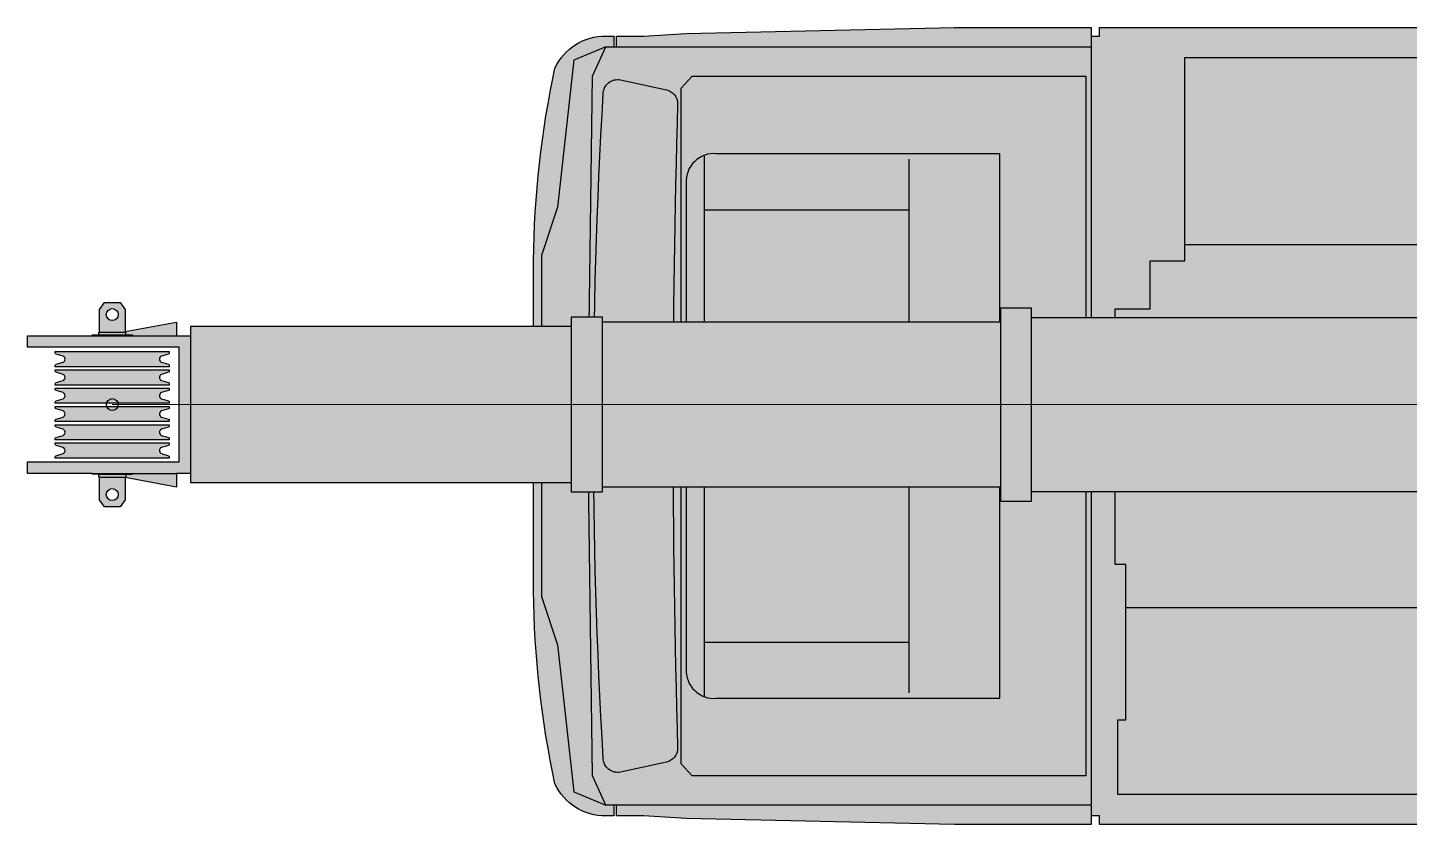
# Model space of a CAD drawing. Header units: millimetres. Extents: x -10760 to 69995, y -15762 to 14828.
# Drawn here: x 47854 to 52692, y -7630 to -4840 of the extents above; entities that cross this region are included whole.
import ezdxf

# ---------------------------------------------------------------- set-up
doc = ezdxf.new("R2010")
doc.units = ezdxf.units.MM
doc.set_wipeout_variables(frame=1)
doc.layers.add('Техника. Кран ZTC600V552', color=250, linetype='Continuous')
doc.layers.add('Техника. Кран ZTC600V552 Штрих', color=7, linetype='Continuous', true_color=0xb8d68f)

# ---------------------------------------------------------------- blocks, each defined once
blk = doc.blocks.new('ZTC600V552-20230223.141501')
at = {"layer": 'Техника. Кран ZTC600V552 Штрих', "transparency": 16777216}
h = blk.add_hatch(color=256, dxfattribs=at)
h.dxf.hatch_style = 1
h.set_gradient(color1=(132, 132, 132), color2=(214, 214, 214), tint=1, name='CYLINDER')
edge = h.paths.add_edge_path()
edge.add_line((-199.7420761756712, -26.62570897569822), (-199.7420761756712, -22.32462367165135))
edge.add_arc((-194.7200487384572, -22.54417431209883), 5.026824252333763, 115.24983643505479, 177.4967639148893, ccw=False)
edge.add_line((-196.8643218462603, -17.99763113040535), (-172.4371134753655, -10.79546759248478))
edge.add_arc((-176.9075403464358, 0), 11.68446990453465, 292.4945535671532, 427.5054464328468)
edge.add_line((-172.4371134753655, 10.79546759248478), (-196.8643218462603, 17.99763113040535))
edge.add_arc((-194.7200487384572, 22.54417431209883), 5.026824252333771, 182.5032360851107, 244.75016356494518, ccw=False)
edge.add_line((-199.7420761756712, 22.32462367165135), (-199.7420761756712, 26.62570897569822))
edge.add_line((-199.7420761756712, 26.62570897569822), (199.7420761756712, 26.62570897569822))
edge.add_line((199.7420761756712, 26.62570897569822), (199.7420761756712, 22.32462367165135))
edge.add_arc((194.7200487384572, 22.54417431209883), 5.026824252333763, 295.24983643505476, 357.49676391488924, ccw=False)
edge.add_line((196.8643218462603, 17.99763113040535), (172.4371134753655, 10.79546759248478))
edge.add_arc((176.9075403464358, 0), 11.68446990453465, 112.4945535671532, 247.5054464328468)
edge.add_line((172.4371134753655, -10.79546759248478), (196.8643218462603, -17.99763113040535))
edge.add_arc((194.7200487384572, -22.54417431209883), 5.026824252333771, 2.5032360851108137, 64.75016356494518, ccw=False)
edge.add_line((199.7420761756712, -22.32462367165135), (199.7420761756712, -26.62570897569822))
edge.add_line((199.7420761756712, -26.62570897569822), (-199.7420761756712, -26.62570897569822))
at = {"color": 0, "linetype": 'ByBlock', "lineweight": -2, "transparency": 16777216}
blk.add_lwpolyline([(-199.7420761756712, -26.62570897569822), (-199.7420761756712, -22.32462367165135, -0.278485179213709), (-196.8643218462603, -17.99763113040535), (-172.4371134753655, -10.79546759248478, 0.6682473891623226), (-172.4371134753655, 10.79546759248478), (-196.8643218462603, 17.99763113040535, -0.278485179213709), (-199.7420761756712, 22.32462367165135), (-199.7420761756712, 26.62570897569822), (199.7420761756712, 26.62570897569822), (199.7420761756712, 22.32462367165135, -0.278485179213709), (196.8643218462603, 17.99763113040535), (172.4371134753655, 10.79546759248478, 0.6682473891623226), (172.4371134753655, -10.79546759248478), (196.8643218462603, -17.99763113040535, -0.278485179213709), (199.7420761756712, -22.32462367165135), (199.7420761756712, -26.62570897569822)], format="xyb", close=True, dxfattribs=at)
blk = doc.blocks.new('ZTC600V552-20200530.163132')
at = {"color": 0, "linetype": 'ByBlock', "lineweight": -2, "transparency": 16777216}
blk.add_wipeout([(-296.5552972240821, 200.52895532757952), (-296.5552972240821, 241.14284994712193), (-70.40905592621132, 241.14284994712193), (-70.40905592621132, 244.0102339906732), (-47.42331729149009, 244.0102339906732), (-47.42331729149009, 252.6383118359588), (-44.54037781913756, 254.09533700093732), (-44.54037781913756, 333.25691420288763), (-27.29977755736944, 357.7411591460839), (27.299777557369445, 357.7411591460839), (44.555933247947905, 333.25691420288763), (44.555933247947905, 255.52125130829506), (224.88952517233156, 288.6335740967768), (224.88952517233156, 241.14284994712193), (274.3296147592108, 241.14284994712193), (274.3296147592108, -241.14284994712233), (224.88952517233156, -241.14284994712233), (224.88952517233156, -288.63357409677724), (44.555933247947905, -255.52125130829523), (44.555933247947905, -333.256914202888), (27.299777557369445, -357.7411591460842), (-27.29977755736944, -357.7411591460842), (-44.54037781913756, -333.256914202888), (-44.54037781913756, -254.09533700093755), (-47.42331729149009, -252.6383118359592), (-47.42331729149009, -244.01023399067356), (-70.40905592621132, -244.01023399067356), (-70.40905592621132, -241.14284994712233), (-296.5552972240821, -241.14284994712233), (-296.5552972240821, -200.52895532757998), (233.7563113690503, -200.52895532757998), (233.7563113690503, 200.52895532757952)], dxfattribs=at)
at = {"layer": 'Техника. Кран ZTC600V552 Штрих', "transparency": 16777216}
h = blk.add_hatch(color=256, dxfattribs=at)
h.dxf.hatch_style = 1
h.paths.add_polyline_path([(233.7563113690503, 200.5289553275798), (-296.5552972240821, 200.5289553275798), (-296.5552972240821, 241.1428499471222), (-70.4090559262113, 241.1428499471222), (-70.4090559262113, 244.0102339906734), (-47.42331729149009, 244.0102339906734), (-47.42331729149009, 252.638311835959), (-44.54037781913757, 254.0953370009374), (-44.54037781913757, 333.2569142028879), (-27.29977755736945, 357.7411591460841), (27.29977755736945, 357.7411591460841), (44.55593324794791, 333.2569142028879), (44.55593324794791, 255.5212513082952), (224.8895251723316, 288.633574096777), (224.8895251723316, 241.1428499471222), (274.3296147592109, 241.1428499471222), (274.3296147592109, -241.1428499471222), (224.8895251723316, -241.1428499471222), (224.8895251723316, -288.633574096777), (44.55593324794791, -255.5212513082952), (44.55593324794791, -333.2569142028879), (27.29977755736945, -357.7411591460841), (-27.29977755736945, -357.7411591460841), (-44.54037781913757, -333.2569142028879), (-44.54037781913757, -254.0953370009374), (-47.42331729149009, -252.638311835959), (-47.42331729149009, -244.0102339906734), (-70.4090559262113, -244.0102339906734), (-70.4090559262113, -241.1428499471222), (-296.5552972240821, -241.1428499471222), (-296.5552972240821, -200.5289553275798), (233.7563113690503, -200.5289553275798)])
edge = h.paths.add_edge_path(flags=16)
edge.add_arc((-0.1644999365071271, 315.1977749035723), 20.8817270778724, 0, 360)
edge = h.paths.add_edge_path(flags=16)
edge.add_arc((-0.1644999365071271, -315.1977749035723), 20.8817270778724, 0, 360)
at = {"color": 0, "linetype": 'ByBlock', "lineweight": -2, "transparency": 16777216}
blk.add_lwpolyline([(233.7563113690503, 200.5289553275798), (-296.5552972240821, 200.5289553275798), (-296.5552972240821, 241.1428499471222), (-70.4090559262113, 241.1428499471222), (-70.4090559262113, 244.0102339906734), (-47.42331729149009, 244.0102339906734), (-47.42331729149009, 252.638311835959), (-44.54037781913757, 254.0953370009374), (-44.54037781913757, 333.2569142028879), (-27.29977755736945, 357.7411591460841), (27.29977755736945, 357.7411591460841), (44.55593324794791, 333.2569142028879), (44.55593324794791, 255.5212513082952), (224.8895251723316, 288.633574096777), (224.8895251723316, 241.1428499471222), (274.3296147592109, 241.1428499471222), (274.3296147592109, -241.1428499471222), (224.8895251723316, -241.1428499471222), (224.8895251723316, -288.633574096777), (44.55593324794791, -255.5212513082952), (44.55593324794791, -333.2569142028879), (27.29977755736945, -357.7411591460841), (-27.29977755736945, -357.7411591460841), (-44.54037781913757, -333.2569142028879), (-44.54037781913757, -254.0953370009374), (-47.42331729149009, -252.638311835959), (-47.42331729149009, -244.0102339906734), (-70.4090559262113, -244.0102339906734), (-70.4090559262113, -241.1428499471222), (-296.5552972240821, -241.1428499471222), (-296.5552972240821, -200.5289553275798), (233.7563113690503, -200.5289553275798)], close=True, dxfattribs=at)
for points in [[(-47.42331729149009, 244.0102339906734), (70.42461135501253, 244.0102339906734), (70.42461135501253, 241.1428499471222)], [(-44.54037781913757, 254.0953370009374), (45.99740298411598, 254.0797815721271)], [(47.43887272028405, 244.0102339906734), (47.43887272028405, 252.638311835959), (45.99740298411598, 254.0797815721271)], [(-70.4090559262113, 241.1428499471222), (224.8895251723316, 241.1428499471222)], [(-70.4090559262113, -241.1428499471222), (224.8895251723316, -241.1428499471222)], [(-47.42331729149009, -244.0102339906734), (70.42461135501253, -244.0102339906734), (70.42461135501253, -241.1428499471222)], [(-44.54037781913757, -254.0953370009374), (45.99740298411598, -254.0797815721271)], [(47.43887272028405, -244.0102339906734), (47.43887272028405, -252.638311835959), (45.99740298411598, -254.0797815721271)]]:
    blk.add_lwpolyline(points, dxfattribs=at)
for centre, radius in [((-0.1644999365071271, 315.1977749035723), 20.8817270778724), ((0, 0), 20.72980676499719), ((-0.1644999365071271, -315.1977749035723), 20.8817270778724)]:
    blk.add_circle(centre, radius, dxfattribs=at)
for p in [(-0.1826479351711896, 159.0394056641962), (-0.1826479351711896, 95.03940566419624), (-0.1826479351711896, 31.03940566419624), (-0.1826479351711896, -32.96059433580376), (-0.1826479351711896, -96.96059433580376), (-0.1826479351711896, -160.9605943358038)]:
    blk.add_blockref('ZTC600V552-20230223.141501', p, dxfattribs=at)
blk = doc.blocks.new('ZTC600V552-20230218.104843')
at = {"color": 0, "linetype": 'ByBlock', "lineweight": -2, "transparency": 16777216}
blk.add_wipeout([(103.50847669962434, -530.4412569208498), (-103.50847669962423, -530.4412569208498), (-141.1365816765683, -455.3469918883702), (-141.1365816765683, 455.34699188837067), (-103.50847669962423, 530.4412569208503), (103.50847669962434, 530.4412569208503), (141.1365816765684, 455.34699188837067), (141.1365816765684, -455.3469918883702)], dxfattribs=at)
at = {"layer": 'Техника. Кран ZTC600V552 Штрих', "transparency": 16777216}
h = blk.add_hatch(color=256, dxfattribs=at)
h.dxf.hatch_style = 1
h.set_gradient(color1=(91, 91, 91), color2=(173, 173, 173), rotation=90.00000000000003, tint=1, name='CYLINDER')
h.paths.add_polyline_path([(141.1365816765683, -455.3469918883702), (103.5084766996242, -530.4412569208498), (-103.5084766996242, -530.4412569208498), (-141.1365816765683, -455.3469918883702), (-141.1365816765683, 455.3469918883702), (-103.5084766996242, 530.4412569208498), (103.5084766996242, 530.4412569208498), (141.1365816765683, 455.3469918883702)])
at = {"color": 0, "linetype": 'ByBlock', "lineweight": -2, "transparency": 16777216}
blk.add_lwpolyline([(141.1365816765683, -455.3469918883702), (103.5084766996242, -530.4412569208498), (-103.5084766996242, -530.4412569208498), (-141.1365816765683, -455.3469918883702), (-141.1365816765683, 455.3469918883702), (-103.5084766996242, 530.4412569208498), (103.5084766996242, 530.4412569208498), (141.1365816765683, 455.3469918883702)], close=True, dxfattribs=at)
for points in [[(-103.5084766996242, 530.4412569208498), (-103.5084766996242, -530.4412569208498)], [(103.5084766996242, -530.4412569208498), (103.5084766996242, 530.4412569208498)]]:
    blk.add_lwpolyline(points, dxfattribs=at)
blk = doc.blocks.new('ZTC600V552-20230223.112011')
at = {"color": 0, "linetype": 'ByBlock', "lineweight": -2, "transparency": 16777216}
blk.add_wipeout([(3482, -1395.0000000000043), (3595.0000000000027, -1395.000000000002), (3595.0000000000027, -1395.000000000002), (3613.0484261028514, -1391.628900000002), (3628.6631302362885, -1381.9701726084018), (3639.738563236142, -1367.326239261594), (3644.7812694149825, -1349.6717465077973), (3645.000000000002, -1345.0000000000023), (3645.000000000002, -624.9999999999973), (3587.7268366468634, -624.9999999999973), (3587.7268366468643, 624.9999999999968), (3645.000000000002, 624.9999999999968), (3645.000000000002, 1344.999999999999), (3645.000000000002, 1344.999999999999), (3641.628900000002, 1363.0484261028487), (3631.970172608402, 1378.6631302362848), (3617.3262392615948, 1389.7385632361393), (3599.6717465077973, 1394.7812694149807), (3595.000000000002, 1395), (3482.000000000002, 1395)], dxfattribs=at)
blk.add_blockref('ZTC600V552-20230218.104843', (3728.863418323432, 0), dxfattribs=at)
blk.add_wipeout([(3482, -1395.000000000009), (-6272.576220367216, -1365.0000000000018), (-6272.576220367216, -1395.0000000000036), (-6751.290429858449, -1395.0000000000036), (-7689.950956970864, -1375.0000000000055), (-7839.814450773222, -1365.0000000000018), (-7934.015648474164, -1365.0000000000018), (-7934.015648474164, -1328.1526880161236), (-7943.399571191656, -1328.1526880161236), (-7943.399571191656, -1365.0000000000018), (-7971.565594908699, -1365.0000000000018), (-7971.565594908699, -1365.0000000000018), (-8016.052618565442, -1360.5948479144881), (-8058.329447433411, -1346.0631453438782), (-8096.123435916357, -1322.186062748151), (-8127.40291929887, -1290.2471435733387), (-8149.90581864377, -1253.2292483891033), (-8149.90581864377, -1253.2292483891033), (-8181.3338465066845, -1086.2716451420383), (-8204.360544903306, -917.9495331712496), (-8218.92811746713, -748.6853962521855), (-8225, -578.9040826164874), (-8225, -578.9040826164874), (-8225, 578.9040826164819), (-8225, 578.9040826164819), (-8218.92811746713, 748.6853962521818), (-8204.360544903306, 917.9495331712424), (-8181.333846506683, 1086.2716451420347), (-8149.905818643768, 1253.2292483890997), (-8149.90581864377, 1253.2292483890997), (-8149.90581864377, 1253.2292483890997), (-8126.546380182957, 1291.3453509381216), (-8095.037011918302, 1323.0574992459005), (-8057.071540679887, 1346.6609657789595), (-8014.690849460354, 1360.886915676485), (-7971.565594908699, 1364.9999999999964), (-7943.399571191656, 1364.9999999999964), (-7943.399571191656, 1328.1526880161146), (-7934.015648474164, 1328.1526880161146), (-7934.015648474164, 1364.9999999999964), (-7839.814450773222, 1364.9999999999964), (-7689.950956970864, 1374.9999999999964), (-6751.290429858449, 1394.9999999999964), (-6272.576220367216, 1394.9999999999964), (-6272.576220367216, 1364.9999999999964), (3482, 1395), (3482, -1.8189894035458565e-12)], dxfattribs=at)
at = {"layer": 'Техника. Кран ZTC600V552 Штрих', "transparency": 16777216}
h = blk.add_hatch(color=256, dxfattribs=at)
h.dxf.hatch_style = 1
edge = h.paths.add_edge_path()
edge.add_line((3482, 0), (3482, -1395.000000000004))
edge.add_line((3482, -1395.000000000004), (-6242.576220367217, -1395.000000000004))
edge.add_line((-6242.576220367217, -1395.000000000004), (-6242.576220367217, -1365.000000000004))
edge.add_line((-6242.576220367217, -1365.000000000004), (-6272.576220367217, -1365))
edge.add_line((-6272.576220367217, -1365), (-6272.576220367217, -1395))
edge.add_line((-6272.576220367217, -1395), (-6751.290429858449, -1395))
edge.add_line((-6751.290429858449, -1395), (-7689.950956970864, -1375))
edge.add_line((-7689.950956970864, -1375), (-7839.814450773221, -1365))
edge.add_line((-7839.814450773221, -1365), (-7934.015648474164, -1365))
edge.add_line((-7934.015648474164, -1365), (-7934.015648474164, -1328.152688016118))
edge.add_line((-7934.015648474164, -1328.152688016118), (-7943.399571191656, -1328.152688016118))
edge.add_line((-7943.399571191656, -1328.152688016118), (-7943.399571191656, -1365))
edge.add_line((-7943.399571191656, -1365), (-7971.565594908698, -1365))
edge.add_arc((-7974.937529171773, -1172.215963592285), 192.8135229550195, 204.8449366011224, 271.0020430524743, ccw=False)
edge.add_arc((-4834.153194185941, -542.6365909160021), 3391.040753434504, 180.6127952967653, 192.0959835745431, ccw=False)
edge.add_line((-8225, -578.9040826164855), (-8225, 578.9040826164855))
edge.add_arc((-4834.153194185941, 542.6365909160021), 3391.040753434504, 167.9040164254568, 179.3872047032346, ccw=False)
edge.add_arc((-7974.937529171773, 1172.215963592285), 192.8135229550195, 88.99795694752572, 155.1550633988776, ccw=False)
edge.add_line((-7971.565594908698, 1365), (-7943.399571191656, 1365))
edge.add_line((-7943.399571191656, 1365), (-7943.399571191656, 1328.152688016118))
edge.add_line((-7943.399571191656, 1328.152688016118), (-7934.015648474164, 1328.152688016118))
edge.add_line((-7934.015648474164, 1328.152688016118), (-7934.015648474164, 1365))
edge.add_line((-7934.015648474164, 1365), (-7839.814450773221, 1365))
edge.add_line((-7839.814450773221, 1365), (-7689.950956970864, 1375))
edge.add_line((-7689.950956970864, 1375), (-6751.290429858449, 1395))
edge.add_line((-6751.290429858449, 1395), (-6272.576220367217, 1395))
edge.add_line((-6272.576220367217, 1395), (-6272.576220367217, 1365))
edge.add_line((-6272.576220367217, 1365), (-6242.576220367217, 1364.999999999997))
edge.add_line((-6242.576220367217, 1364.999999999997), (-6242.576220367217, 1395))
edge.add_line((-6242.576220367217, 1395), (3482, 1395.000000000003))
edge.add_line((3482, 1395.000000000003), (3482, 0))
edge = h.paths.add_edge_path(flags=16)
edge.add_arc((-7770.445574267524, -1128.305616152095), 50, -77.75787567394337, 1.0231815394945443e-12, ccw=False)
edge.add_line((-7759.843407095406, -1177.168629273008), (-7920.336020298531, -1211.991891417296))
edge.add_arc((-7930.938187470648, -1163.128878296382), 50.00000000000077, 179.9999999999997, 282.24212432605543, ccw=False)
edge.add_arc((11707.99034504132, 0), 19723.25468947483, 176.6191652958018, 183.3808347041982, ccw=False)
edge.add_arc((-7930.938187470648, 1163.128878296382), 50.00000000000091, 77.75787567394462, 180.0000000000003, ccw=False)
edge.add_line((-7920.336020298531, 1211.991891417296), (-7759.843407095406, 1177.168629273008))
edge.add_arc((-7770.445574267524, 1128.305616152095), 50.0000000000003, -1.0231815394945443e-12, 77.75787567394337, ccw=False)
edge.add_arc((31297.87970779024, 0), 39034.63566347082, 178.3436208805314, 181.6563791194686)
h = blk.add_hatch(color=256, dxfattribs=at)
h.dxf.hatch_style = 1
edge = h.paths.add_edge_path()
edge.add_line((3482.000000000002, 1395), (3482, -1395.000000000004))
edge.add_line((3482, -1395.000000000004), (3595.000000000003, -1395.000000000002))
edge.add_arc((3595.000000000002, -1345.000000000002), 50, 270.000000000001, 360)
edge.add_line((3645.000000000002, -1345.000000000002), (3645.000000000002, -624.999999999997))
edge.add_line((3645.000000000002, -624.999999999997), (3587.726836646863, -624.999999999997))
edge.add_line((3587.726836646863, -624.999999999997), (3587.726836646864, 624.999999999997))
edge.add_line((3587.726836646864, 624.999999999997), (3645.000000000002, 624.999999999997))
edge.add_line((3645.000000000002, 624.999999999997), (3645.000000000002, 1345))
edge.add_arc((3595.000000000002, 1345), 50, 0, 90)
edge.add_line((3595.000000000002, 1395), (3482.000000000002, 1395))
h = blk.add_hatch(color=256, dxfattribs=at)
h.dxf.hatch_style = 1
h.set_gradient(color1=(173, 173, 173), tint=1)
edge = h.paths.add_edge_path()
edge.add_arc((-7770.445574267524, -1128.305616152094), 50, -77.75787567394337, 1.0231815394945443e-12, ccw=False)
edge.add_line((-7759.843407095406, -1177.168629273008), (-7920.336020298531, -1211.991891417296))
edge.add_arc((-7930.938187470649, -1163.128878296382), 50.00000000000077, 179.9999999999997, 282.24212432605543, ccw=False)
edge.add_arc((11707.99034504132, 0), 19723.25468947483, 176.6191652958018, 183.3808347041982, ccw=False)
edge.add_arc((-7930.938187470649, 1163.128878296382), 50.00000000000091, 77.75787567394462, 180.0000000000003, ccw=False)
edge.add_line((-7920.336020298531, 1211.991891417296), (-7759.843407095406, 1177.168629273008))
edge.add_arc((-7770.445574267524, 1128.305616152094), 50.0000000000003, -1.0231815394945443e-12, 77.75787567394337, ccw=False)
edge.add_arc((31297.87970779024, 0), 39034.63566347082, 178.3436208805314, 181.6563791194686)
at = {"color": 0, "linetype": 'ByBlock', "lineweight": -2, "transparency": 16777216}
for points in [[(3482, 0), (3482, -1395.000000000004), (-6242.576220367217, -1395.000000000004), (-6242.576220367217, -1365.000000000004), (-6272.576220367217, -1365), (-6272.576220367217, -1395), (-6751.290429858449, -1395), (-7689.950956970864, -1375), (-7839.814450773221, -1365), (-7934.015648474164, -1365), (-7934.015648474164, -1328.152688016118), (-7943.399571191656, -1328.152688016118), (-7943.399571191656, -1365), (-7971.565594908698, -1365, -0.2969593007164977), (-8149.905818643769, -1253.2292483891, -0.05014683253605183), (-8225, -578.9040826164855), (-8225, 578.9040826164855, -0.05014683253605183), (-8149.905818643769, 1253.2292483891, -0.2969593007164977), (-7971.565594908698, 1365), (-7943.399571191656, 1365), (-7943.399571191656, 1328.152688016118), (-7934.015648474164, 1328.152688016118), (-7934.015648474164, 1365), (-7839.814450773221, 1365), (-7689.950956970864, 1375), (-6751.290429858449, 1395), (-6272.576220367217, 1395), (-6272.576220367217, 1365), (-6242.576220367217, 1364.999999999997), (-6242.576220367217, 1395), (3482, 1395.000000000003)], [(3482.000000000002, 1395), (3482, -1395.000000000004), (3595.000000000003, -1395.000000000002, 0.4142135623730898), (3645.000000000002, -1345.000000000002), (3645.000000000002, -624.999999999997), (3587.726836646863, -624.999999999997), (3587.726836646864, 624.999999999997), (3645.000000000002, 624.999999999997), (3645.000000000002, 1345, 0.4142135623730946), (3595.000000000002, 1395)], [(-7720.445574267524, -1128.305616152094, -0.3529300691705782), (-7759.843407095406, -1177.168629273008), (-7920.336020298531, -1211.991891417296, -0.4782730058073962), (-7980.938187470649, -1163.128878296382, -0.02951191188128623), (-7980.938187470649, 1163.128878296382, -0.4782730058073962), (-7920.336020298531, 1211.991891417296), (-7759.843407095406, 1177.168629273008, -0.3529300691705782), (-7720.445574267524, 1128.305616152094, 0.01445564143222592)], [(-7689.950956970864, -850.5168864441985, 0.4616784486684949), (-7583.941382255127, -953.5283853162982), (-6591.720930532313, -953.5283853162982), (-6591.720930532313, 953.5283853162982), (-7583.941382255127, 953.5283853162982, 0.4616784486684949), (-7689.950956970864, 850.5168864441985)], [(-4418.148571809375, -1198.26319558073), (-4418.148571809375, -806.9106918413745, 0.9999999999999999), (-4543.529703178792, -806.9106918413745), (-4543.529703178793, -1198.26319558073, 0.9999999999999999)]]:
    blk.add_lwpolyline(points, format="xyb", close=True, dxfattribs=at)
for points in [[(-6272.576220367217, 1365), (-6272.576220367217, 0), (-6272.576220367217, -1365)], [(-4024.929659903373, -1395.000000000004), (-4024.929659903373, -1290.68850714423), (-6178.714100705864, -1290.68850714423), (-6178.714100705864, -1028.451128417357), (-6150.545290885002, -1028.451128417357), (-6150.545290885002, -485.2488775989768), (-6188.089572241769, -485.2488775989768), (-6188.089572241769, 410.3303600887157), (-6066.067140376221, 410.3303600887157), (-6066.067140376221, 532.0828649289906), (-6066.067140376221, 578.9175023498974), (-5944.036210894006, 578.9175023498974), (-5944.036210894006, 1290.701926877642), (-4024.929659903374, 1290.701926877642), (-4024.929659903374, 1395.000000000001)], [(-5944.036210894006, 635.1092230214781), (-713.3949782770451, 635.1092230214781), (-591.3725464114968, 663.1979787925229), (-206.5090799909885, 841.146429895176), (197.1109481440126, 841.146429895176), (591.3611698208761, 663.1979787925229), (713.3779366086574, 635.1092230214781), (2782.256363006141, 635.1092230214781), (2782.256363006141, 1395.000000000003)], [(-3220.103981161868, 1395.000000000001), (-3220.103981161868, 635.1092230214781)], [(-3060.511775089577, 635.1092230214781), (-2985.423212376057, 794.3259087336337), (-2985.423212376057, 1395.000000000001)], [(-2976.042122197447, 1395.000000000001), (-2976.042122197447, 1337.5231910002), (-2957.268565249621, 1337.5231910002), (-2957.268565249621, 794.3259087336337), (-3032.362793040924, 635.1092230214781)], [(-2503.63154188131, 635.1092230214781), (-2578.731434750379, 794.3259087336337), (-2578.731434750379, 1337.5231910002), (-2559.957877802554, 1337.5231910002), (-2559.957877802553, 1395.000000000001)], [(-7971.565594908698, 1328.152688016118), (-8084.198392543922, 1281.332213289639), (-8140.521895926275, 766.2229438330978), (-8196.845352873564, 597.6450421495938), (-8196.845352873564, -597.6450421495938), (-8140.521895926275, -766.2229438330978), (-8084.198392543922, -1281.332213289639), (-7971.565594908698, -1328.152688016118)], [(-6272.576220367217, -1328.152688016118), (-7971.565594908698, -1328.152688016118), (-8018.488133905183, -1225.141189144011), (-8034.660474095032, 0), (-8018.488133905183, 1225.141189144011), (-7971.565594908698, 1328.152688016118), (-6272.576220367217, 1328.152688016118)], [(-7626.352595779816, -948.0693787287601), (-7626.352595779816, 948.0693787287601)], [(-6910.879803391844, 934.7966199258044), (-6910.879803391844, -934.7966199258044)], [(-7626.352595779816, 756.8616814266861), (-6910.879803391844, 756.8616814266861)], [(-6150.545290885002, -635.1092230214781), (-4668.895078266485, -635.1092230214781)], [(-4288.449713738903, -635.1092230214781), (-713.3949782770451, -635.1092230214781), (-591.3725464114968, -663.1979787925229), (-206.5090799909885, -841.146429895176), (197.1109481440126, -841.146429895176), (591.3611698208761, -663.1979787925229), (713.3779366086574, -635.1092230214781), (2782.256363006141, -635.1092230214781), (2782.256363006141, -1395.000000000004)], [(-3322.130799133745, -635.1092230214781), (-3322.130799133745, -681.2901685488687), (-3284.578020160327, -803.0426269540803), (-3284.578020160327, -1346.254071915075), (-3303.345912030377, -1346.254071915075), (-3303.345912030377, -1395.000000000004)], [(-2887.267332713245, -1395.000000000004), (-2887.267332713245, -1346.254071915075), (-2915.421979839673, -1346.254071915075), (-2915.421979839673, -803.0426269540803), (-2868.482445609884, -681.2901685488687), (-2868.482445609884, -635.1092230214781)], [(-2802.779601170517, -635.1092230214781), (-2877.880577456875, -784.9681753920668), (-2877.880577456875, -1395.000000000004)], [(-2652.603605595821, -1395.000000000004), (-2652.603605595821, -635.1092230214781)], [(-7626.352595779816, -756.8616814266861), (-6910.879803391844, -756.8616814266861)], [(-4598.651418395842, -997.6422414335102), (-4598.651418395842, -1290.68850714423), (-4363.026856592325, -1290.68850714423), (-4363.026856592325, -997.6422414335102)], [(-2915.421979839673, -1346.254071915075), (-3284.578020160327, -1346.254071915075)]]:
    blk.add_lwpolyline(points, dxfattribs=at)
blk.add_lwpolyline([(-6291.346944776151, -1225.141189144011), (-7669.862107646373, -1225.141189144011), (-7708.073782546633, -1182.532288478938), (-7708.073782546633, 1182.532288478938), (-7669.862107646373, 1225.141189144011), (-6291.346944776151, 1225.141189144011)], close=True, dxfattribs=at)
for points in [[(-4669.07084460793, -744.6222514959773), (-4669.07084460793, -637.7661286111106, -0.414213562373095), (-4648.901905945582, -617.5971899487631), (-4539.757923673131, -617.5971899487631)], [(-4421.920351315033, -617.5971899487631), (-4308.442886059805, -617.5971899487631, -0.414213562373095), (-4288.273947397458, -637.7661286111106), (-4288.273947397458, -759.6912792369585)], [(-4543.529703178792, -997.6422414335102), (-4648.901905945582, -997.6422414335102, -0.414213562373095), (-4669.07084460793, -977.4733027711627), (-4669.07084460793, -869.1991321867645)], [(-4288.273947397458, -854.1301044457832), (-4288.273947397458, -977.4733027711627, -0.414213562373095), (-4308.442886059805, -997.6422414335102), (-4418.148571809375, -997.6422414335102)]]:
    blk.add_lwpolyline(points, format="xyb", dxfattribs=at)
for centre, radius in [((0, 0), 116.752953930506), ((-4641.745141335887, -643.4917937705177), 7.186608109113877), ((-4315.599650669501, -643.4917937705177), 7.186608109113877), ((-4641.745141335887, -971.7476376117556), 7.186608109113877), ((-4315.599650669501, -971.7476376117556), 7.186608109113877)]:
    blk.add_circle(centre, radius, dxfattribs=at)
for centre, radius, start, end in [((-4480.839137494082, -806.9106918413709), 198.2700818672722, 288.4325304276095, 251.5674695723905), ((-4480.839137494084, -806.9106918413745), 90.30677710072716, 313.963150102835, 226.036849897165)]:
    blk.add_arc(centre, radius, start, end, dxfattribs=at)
blk = doc.blocks.new('*U80')
at = {"color": 0, "linetype": 'ByBlock', "lineweight": -2, "transparency": 16777216}
blk.add_blockref('ZTC600V552-20230223.112011', (0, 0), dxfattribs=at)
blk.add_wipeout([(-9425.670385240785, 348), (-9425.670385240785, -198), (-3.637978807091713e-12, -198), (-3.637978807091713e-12, 348)], dxfattribs=at)
at = {"layer": 'Техника. Кран ZTC600V552 Штрих', "true_color": 0xadadad, "transparency": 16777216}
h = blk.add_hatch(color=253, dxfattribs=at)
h.dxf.hatch_style = 1
h.paths.add_polyline_path([(-9425.670385240788, 348.0000000000005), (-9425.670385240788, -197.9999999999995), (-4.133182947122317e-14, -197.9999999999995), (1.377727649040772e-14, 348.0000000000005)])
at = {"color": 0, "linetype": 'ByBlock', "lineweight": -2, "transparency": 16777216}
blk.add_lwpolyline([(-9425.670385240788, 348.0000000000005), (-9425.670385240788, -197.9999999999995), (-4.133182947122317e-14, -197.9999999999995), (1.377727649040772e-14, 348.0000000000005)], close=True, dxfattribs=at)
blk.add_blockref('ZTC600V552-20200530.163132', (-9699.999999999998, 75.00000000000045), dxfattribs=at)
blk.add_wipeout([(-7982.917252192017, 364.25000000000364), (-7982.917252192017, 380.8298389549036), (-8092.761658140055, 380.82983895489997), (-8092.761658140057, -230.8298389548927), (-7982.917252192017, -230.8298389548927), (-7982.917252192017, -214.24999999999818), (-9.094947017729282e-13, -214.24999999999818), (-9.094947017729282e-13, 364.25000000000364)], dxfattribs=at)
at = {"layer": 'Техника. Кран ZTC600V552 Штрих', "transparency": 16777216}
h = blk.add_hatch(color=256, dxfattribs=at)
h.dxf.hatch_style = 1
h.paths.add_polyline_path([(-7982.917252192018, 380.8298389549018), (-8092.761658140057, 380.8298389549018), (-8092.761658140057, -230.8298389548947), (-7982.917252192018, -230.8298389548947)])
at = {"layer": 'Техника. Кран ZTC600V552 Штрих', "true_color": 0xadadad, "transparency": 16777216}
h = blk.add_hatch(color=253, dxfattribs=at)
h.dxf.hatch_style = 1
h.paths.add_polyline_path([(0, 364.2500000000005), (0, -214.2500000000005), (-7982.917252192018, -214.2500000000005), (-7982.917252192018, 364.2500000000005)])
at = {"color": 0, "linetype": 'ByBlock', "lineweight": -2, "transparency": 16777216}
for points in [[(-7982.917252192018, 380.8298389549018), (-8092.761658140057, 380.8298389549018), (-8092.761658140057, -230.8298389548947), (-7982.917252192018, -230.8298389548947)], [(0, 364.2500000000005), (0, -214.2500000000005), (-7982.917252192018, -214.2500000000005), (-7982.917252192018, 364.2500000000005)]]:
    blk.add_lwpolyline(points, close=True, dxfattribs=at)
blk.add_wipeout([(-6481.076629131254, 380.5), (-6481.076629131254, 413.08130247099325), (-6590.058863332734, 413.08130247099325), (-6590.058863332734, -263.081302470986), (-6481.076629131254, -263.081302470986), (-6481.076629131254, -230.5), (2.7284841053187847e-12, -230.5), (2.7284841053187847e-12, 380.5)], dxfattribs=at)
at = {"layer": 'Техника. Кран ZTC600V552 Штрих', "transparency": 16777216}
h = blk.add_hatch(color=256, dxfattribs=at)
h.dxf.hatch_style = 1
h.paths.add_polyline_path([(-6481.076629131254, 413.0813024709933), (-6590.058863332735, 413.0813024709933), (-6590.058863332735, -263.0813024709862), (-6481.076629131254, -263.0813024709862)])
at = {"layer": 'Техника. Кран ZTC600V552 Штрих', "true_color": 0xadadad, "transparency": 16777216}
h = blk.add_hatch(color=253, dxfattribs=at)
h.dxf.hatch_style = 1
h.paths.add_polyline_path([(-2.273736754432321e-13, 380.5), (-2.273736754432321e-13, -230.5), (-6481.076629131254, -230.5), (-6481.076629131254, 380.5)])
at = {"color": 0, "linetype": 'ByBlock', "lineweight": -2, "transparency": 16777216}
for points in [[(-6481.076629131254, 413.0813024709933), (-6590.058863332735, 413.0813024709933), (-6590.058863332735, -263.0813024709862), (-6481.076629131254, -263.0813024709862)], [(-2.273736754432321e-13, 380.5), (-2.273736754432321e-13, -230.5), (-6481.076629131254, -230.5), (-6481.076629131254, 380.5)]]:
    blk.add_lwpolyline(points, close=True, dxfattribs=at)
at = {"color": 0, "linetype": 'ByBlock', "lineweight": 9, "transparency": 16777216}
blk.add_lwpolyline([(0, 75), (-9699.999999999998, 75)], dxfattribs=at)

msp = doc.modelspace()

# ---------------------------------------------------------------- block references
at = {"layer": 'Техника. Кран ZTC600V552', "transparency": 16777216}
msp.add_blockref('*U80', (57850.31784995591, -6234.700116485532), dxfattribs=at)

doc.saveas('drawing.dxf')
